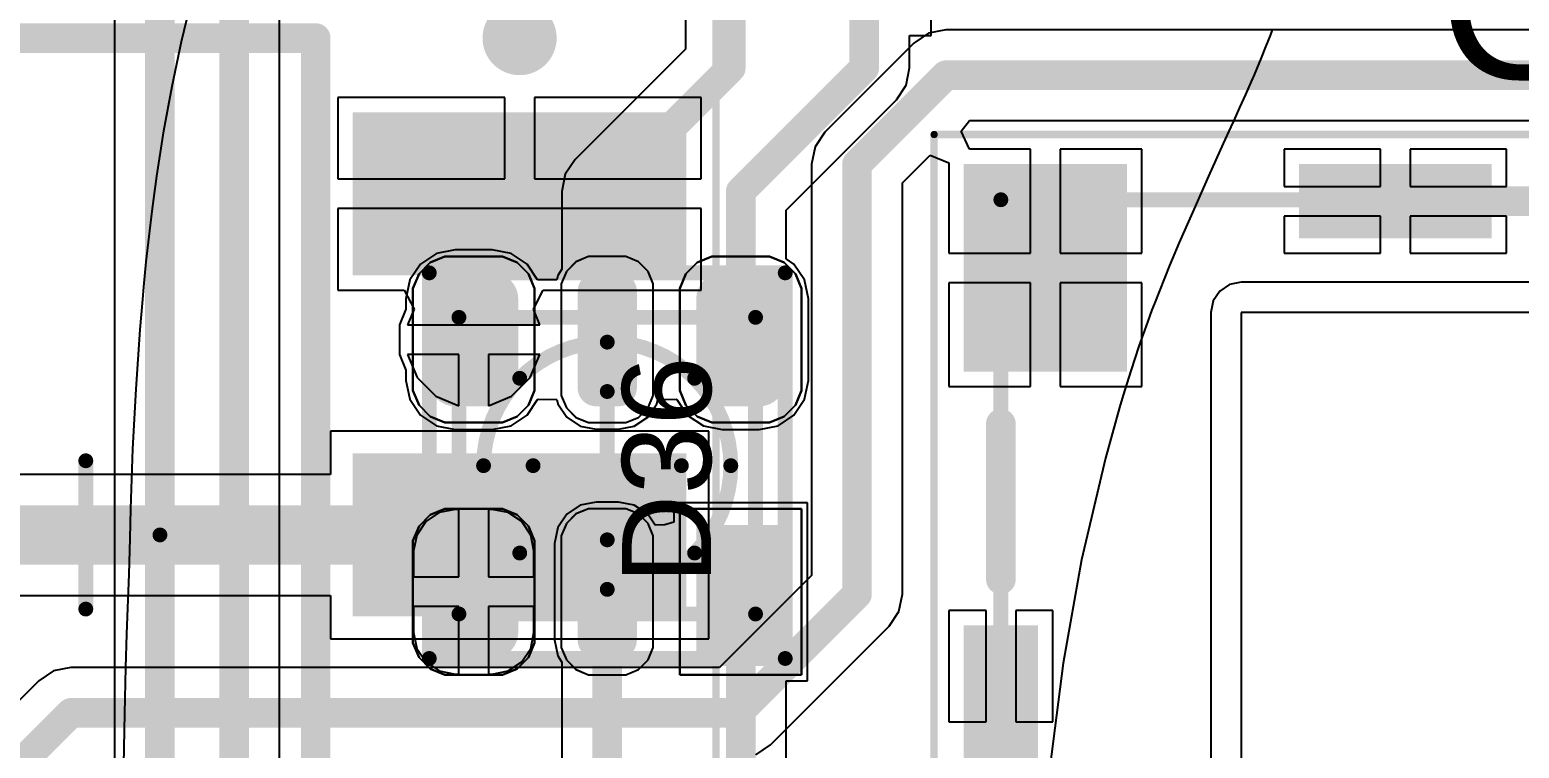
# Model space of a CAD drawing. Header units: inches. Extents: x -30 to 118, y 20 to 51.
# Drawn here: x 91.42 to 101.47, y 37.46 to 42.31 of the extents above; entities that cross this region are included whole.
import ezdxf

# ---------------------------------------------------------------- set-up
doc = ezdxf.new("R2010")
doc.units = ezdxf.units.IN
for name, color, linetype in [('Bottom 3D Body', 216, 'Continuous'), ('Bottom Courtyard', 56, 'Continuous'), ('Bottom Layer', 5, 'Continuous'), ('Bottom Overlay', 54, 'Continuous'), ('Bottom Paste', 16, 'Continuous'), ('Bottom Solder', 6, 'Continuous'), ('Mechanical 1', 6, 'Continuous'), ('Top Component Outline', 56, 'Continuous'), ('Top Courtyard', 56, 'Continuous'), ('Top Layer', 1, 'Continuous'), ('Top Overlay', 2, 'Continuous'), ('Top Paste', 8, 'Continuous'), ('Top Solder', 216, 'Continuous'), ('Via Holes', 16, 'Continuous')]:
    doc.layers.add(name, color=color, linetype=linetype)
doc.styles.add('Arial', font='', dxfattribs={"height": 0.2})
doc.styles.get('Arial').set_extended_font_data('Arial')

# ---------------------------------------------------------------- blocks, each defined once
blk = doc.blocks.new('APA_RGB_LED_2020_575')
at = {"layer": 'Top Layer'}
h = blk.add_hatch(color=1, dxfattribs=at)
edge = h.paths.add_edge_path()
edge.add_arc((-1.125, 1.025), 0.125, 90, 180)
edge.add_line((-1.25, 1.025), (-1.25, 0.775))
edge.add_arc((-1.125, 0.775), 0.125, 180, 270)
edge.add_line((-1.125, 0.65), (-0.575, 0.65))
edge.add_arc((-0.575, 0.775), 0.125, 270, 360)
edge.add_line((-0.45, 0.775), (-0.45, 1.025))
edge.add_arc((-0.575, 1.025), 0.125, 0, 90)
edge.add_line((-0.575, 1.15), (-1.125, 1.15))
h = blk.add_hatch(color=1, dxfattribs=at)
edge = h.paths.add_edge_path()
edge.add_arc((0.575, 1.025), 0.125, 90, 180)
edge.add_line((0.45, 1.025), (0.45, 0.775))
edge.add_arc((0.575, 0.775), 0.125, 180, 270)
edge.add_line((0.575, 0.65), (1.125, 0.65))
edge.add_arc((1.125, 0.775), 0.125, 270, 360)
edge.add_line((1.25, 0.775), (1.25, 1.025))
edge.add_arc((1.125, 1.025), 0.125, 0, 90)
edge.add_line((1.125, 1.15), (0.575, 1.15))
h = blk.add_hatch(color=1, dxfattribs=at)
edge = h.paths.add_edge_path()
edge.add_arc((-1.175, 0.075), 0.075, 90, 180)
edge.add_line((-1.25, 0.075), (-1.25, -0.075))
edge.add_arc((-1.175, -0.075), 0.075, 180, 270)
edge.add_line((-1.175, -0.15), (-0.525, -0.15))
edge.add_arc((-0.525, -0.075), 0.075, 270, 360)
edge.add_line((-0.45, -0.075), (-0.45, 0.075))
edge.add_arc((-0.525, 0.075), 0.075, 0, 90)
edge.add_line((-0.525, 0.15), (-1.175, 0.15))
h = blk.add_hatch(color=1, dxfattribs=at)
edge = h.paths.add_edge_path()
edge.add_arc((0.525, 0.075), 0.075, 90, 180)
edge.add_line((0.45, 0.075), (0.45, -0.075))
edge.add_arc((0.525, -0.075), 0.075, 180, 270)
edge.add_line((0.525, -0.15), (1.175, -0.15))
edge.add_arc((1.175, -0.075), 0.075, 270, 360)
edge.add_line((1.25, -0.075), (1.25, 0.075))
edge.add_arc((1.175, 0.075), 0.075, 0, 90)
edge.add_line((1.175, 0.15), (0.525, 0.15))
blk.add_hatch(color=1, dxfattribs=at).paths.add_polyline_path([(-1.25, -0.65), (-0.45, -0.65), (-0.45, -1.15), (-1.25, -1.15)])
h = blk.add_hatch(color=1, dxfattribs=at)
edge = h.paths.add_edge_path()
edge.add_arc((0.575, -0.775), 0.125, 90, 180)
edge.add_line((0.45, -0.775), (0.45, -1.025))
edge.add_arc((0.575, -1.025), 0.125, 180, 270)
edge.add_line((0.575, -1.15), (1.125, -1.15))
edge.add_arc((1.125, -1.025), 0.125, 270, 360)
edge.add_line((1.25, -1.025), (1.25, -0.775))
edge.add_arc((1.125, -0.775), 0.125, 0, 90)
edge.add_line((1.125, -0.65), (0.575, -0.65))
at = {"layer": 'Top Paste'}
h = blk.add_hatch(color=8, dxfattribs=at)
edge = h.paths.add_edge_path()
edge.add_arc((-1.125, 1.025), 0.125, 90, 180)
edge.add_line((-1.25, 1.025), (-1.25, 0.775))
edge.add_arc((-1.125, 0.775), 0.125, 180, 270)
edge.add_line((-1.125, 0.65), (-0.575, 0.65))
edge.add_arc((-0.575, 0.775), 0.125, 270, 360)
edge.add_line((-0.45, 0.775), (-0.45, 1.025))
edge.add_arc((-0.575, 1.025), 0.125, 0, 90)
edge.add_line((-0.575, 1.15), (-1.125, 1.15))
h = blk.add_hatch(color=8, dxfattribs=at)
edge = h.paths.add_edge_path()
edge.add_arc((0.575, 1.025), 0.125, 90, 180)
edge.add_line((0.45, 1.025), (0.45, 0.775))
edge.add_arc((0.575, 0.775), 0.125, 180, 270)
edge.add_line((0.575, 0.65), (1.125, 0.65))
edge.add_arc((1.125, 0.775), 0.125, 270, 360)
edge.add_line((1.25, 0.775), (1.25, 1.025))
edge.add_arc((1.125, 1.025), 0.125, 0, 90)
edge.add_line((1.125, 1.15), (0.575, 1.15))
h = blk.add_hatch(color=8, dxfattribs=at)
edge = h.paths.add_edge_path()
edge.add_arc((-1.175, 0.075), 0.075, 90, 180)
edge.add_line((-1.25, 0.075), (-1.25, -0.075))
edge.add_arc((-1.175, -0.075), 0.075, 180, 270)
edge.add_line((-1.175, -0.15), (-0.525, -0.15))
edge.add_arc((-0.525, -0.075), 0.075, 270, 360)
edge.add_line((-0.45, -0.075), (-0.45, 0.075))
edge.add_arc((-0.525, 0.075), 0.075, 0, 90)
edge.add_line((-0.525, 0.15), (-1.175, 0.15))
h = blk.add_hatch(color=8, dxfattribs=at)
edge = h.paths.add_edge_path()
edge.add_arc((0.525, 0.075), 0.075, 90, 180)
edge.add_line((0.45, 0.075), (0.45, -0.075))
edge.add_arc((0.525, -0.075), 0.075, 180, 270)
edge.add_line((0.525, -0.15), (1.175, -0.15))
edge.add_arc((1.175, -0.075), 0.075, 270, 360)
edge.add_line((1.25, -0.075), (1.25, 0.075))
edge.add_arc((1.175, 0.075), 0.075, 0, 90)
edge.add_line((1.175, 0.15), (0.525, 0.15))
blk.add_hatch(color=8, dxfattribs=at).paths.add_polyline_path([(-1.25, -0.65), (-0.45, -0.65), (-0.45, -1.15), (-1.25, -1.15)])
h = blk.add_hatch(color=8, dxfattribs=at)
edge = h.paths.add_edge_path()
edge.add_arc((0.575, -0.775), 0.125, 90, 180)
edge.add_line((0.45, -0.775), (0.45, -1.025))
edge.add_arc((0.575, -1.025), 0.125, 180, 270)
edge.add_line((0.575, -1.15), (1.125, -1.15))
edge.add_arc((1.125, -1.025), 0.125, 270, 360)
edge.add_line((1.25, -1.025), (1.25, -0.775))
edge.add_arc((1.125, -0.775), 0.125, 0, 90)
edge.add_line((1.125, -0.65), (0.575, -0.65))
at = {"layer": 'Top Solder'}
h = blk.add_hatch(color=216, dxfattribs=at)
edge = h.paths.add_edge_path()
edge.add_arc((-1.125, 1.025), 0.175, 90, 180)
edge.add_line((-1.3, 1.025), (-1.3, 0.775))
edge.add_arc((-1.125, 0.775), 0.175, 180, 270)
edge.add_line((-1.125, 0.6), (-0.575, 0.6))
edge.add_arc((-0.575, 0.775), 0.175, 270, 360)
edge.add_line((-0.4, 0.775), (-0.4, 1.025))
edge.add_arc((-0.575, 1.025), 0.175, 0, 90)
edge.add_line((-0.575, 1.2), (-1.125, 1.2))
h = blk.add_hatch(color=216, dxfattribs=at)
edge = h.paths.add_edge_path()
edge.add_arc((0.575, 1.025), 0.175, 90, 180)
edge.add_line((0.4, 1.025), (0.4, 0.775))
edge.add_arc((0.575, 0.775), 0.175, 180, 270)
edge.add_line((0.575, 0.6), (1.125, 0.6))
edge.add_arc((1.125, 0.775), 0.175, 270, 360)
edge.add_line((1.3, 0.775), (1.3, 1.025))
edge.add_arc((1.125, 1.025), 0.175, 0, 90)
edge.add_line((1.125, 1.2), (0.575, 1.2))
h = blk.add_hatch(color=216, dxfattribs=at)
edge = h.paths.add_edge_path()
edge.add_arc((-1.175, 0.075), 0.125, 90, 180)
edge.add_line((-1.3, 0.075), (-1.3, -0.075))
edge.add_arc((-1.175, -0.075), 0.125, 180, 270)
edge.add_line((-1.175, -0.2), (-0.525, -0.2))
edge.add_arc((-0.525, -0.075), 0.125, 270, 360)
edge.add_line((-0.4, -0.075), (-0.4, 0.075))
edge.add_arc((-0.525, 0.075), 0.125, 0, 90)
edge.add_line((-0.525, 0.2), (-1.175, 0.2))
h = blk.add_hatch(color=216, dxfattribs=at)
edge = h.paths.add_edge_path()
edge.add_arc((0.525, 0.075), 0.125, 90, 180)
edge.add_line((0.4, 0.075), (0.4, -0.075))
edge.add_arc((0.525, -0.075), 0.125, 180, 270)
edge.add_line((0.525, -0.2), (1.175, -0.2))
edge.add_arc((1.175, -0.075), 0.125, 270, 360)
edge.add_line((1.3, -0.075), (1.3, 0.075))
edge.add_arc((1.175, 0.075), 0.125, 0, 90)
edge.add_line((1.175, 0.2), (0.525, 0.2))
blk.add_hatch(color=216, dxfattribs=at).paths.add_polyline_path([(-1.3, -0.6), (-0.4, -0.6), (-0.4, -1.2), (-1.3, -1.2)])
h = blk.add_hatch(color=216, dxfattribs=at)
edge = h.paths.add_edge_path()
edge.add_arc((0.575, -0.775), 0.175, 90, 180)
edge.add_line((0.4, -0.775), (0.4, -1.025))
edge.add_arc((0.575, -1.025), 0.175, 180, 270)
edge.add_line((0.575, -1.2), (1.125, -1.2))
edge.add_arc((1.125, -1.025), 0.175, 270, 360)
edge.add_line((1.3, -1.025), (1.3, -0.775))
edge.add_arc((1.125, -0.775), 0.175, 0, 90)
edge.add_line((1.125, -0.6), (0.575, -0.6))
at = {"layer": 'Top Component Outline'}
for points in [[(-1, 1, 0.1, 0.1, 0), (-1, -1, 0.1, 0.1, 0)], [(-1, 1, 0.1, 0.1, 0), (1, 1, 0.1, 0.1, 0)], [(1, 1, 0.1, 0.1, 0), (1, -1, 0.1, 0.1, 0)], [(-1, -1, 0.1, 0.1, 0), (1, -1, 0.1, 0.1, 0)]]:
    blk.add_lwpolyline(points, format="xyseb", dxfattribs=at)
for points in [[(-1.025, 1, 0.05, 0.05, 1), (-0.975, 1, 0.05, 0.05, 1)], [(-1.025, 1, 0.05, 0.05, 1), (-0.975, 1, 0.05, 0.05, 1)], [(0.975, 1, 0.05, 0.05, 1), (1.025, 1, 0.05, 0.05, 1)], [(0.975, 1, 0.05, 0.05, 1), (1.025, 1, 0.05, 0.05, 1)], [(-1.025, -1, 0.05, 0.05, 1), (-0.975, -1, 0.05, 0.05, 1)], [(-1.025, -1, 0.05, 0.05, 1), (-0.975, -1, 0.05, 0.05, 1)], [(0.975, -1, 0.05, 0.05, 1), (1.025, -1, 0.05, 0.05, 1)], [(0.975, -1, 0.05, 0.05, 1), (1.025, -1, 0.05, 0.05, 1)]]:
    blk.add_lwpolyline(points, format="xyseb", close=True, dxfattribs=at)
at = {"layer": 'Top Courtyard'}
for points in [[(-1.3, 1.2, 0.1, 0.1, 0), (1.3, 1.2, 0.1, 0.1, 0)], [(-1.3, 1.2, 0.1, 0.1, 0), (-1.3, -1.2, 0.1, 0.1, 0)], [(1.3, 1.2, 0.1, 0.1, 0), (1.3, -1.2, 0.1, 0.1, 0)], [(0, 0.5, 0.1, 0.1, 0), (0, -0.5, 0.1, 0.1, 0)], [(-0.5, 0, 0.1, 0.1, 0), (0.5, 0, 0.1, 0.1, 0)], [(-1.3, -1.2, 0.1, 0.1, 0), (1.3, -1.2, 0.1, 0.1, 0)]]:
    blk.add_lwpolyline(points, format="xyseb", dxfattribs=at)
for points in [[(-1.325, 1.2, 0.05, 0.05, 1), (-1.275, 1.2, 0.05, 0.05, 1)], [(-1.325, 1.2, 0.05, 0.05, 1), (-1.275, 1.2, 0.05, 0.05, 1)], [(1.275, 1.2, 0.05, 0.05, 1), (1.325, 1.2, 0.05, 0.05, 1)], [(1.275, 1.2, 0.05, 0.05, 1), (1.325, 1.2, 0.05, 0.05, 1)], [(-0.025, 0.5, 0.05, 0.05, 1), (0.025, 0.5, 0.05, 0.05, 1)], [(-0.525, 0, 0.05, 0.05, 1), (-0.475, 0, 0.05, 0.05, 1)], [(0.475, 0, 0.05, 0.05, 1), (0.525, 0, 0.05, 0.05, 1)], [(-0.025, -0.5, 0.05, 0.05, 1), (0.025, -0.5, 0.05, 0.05, 1)], [(-1.325, -1.2, 0.05, 0.05, 1), (-1.275, -1.2, 0.05, 0.05, 1)], [(-1.325, -1.2, 0.05, 0.05, 1), (-1.275, -1.2, 0.05, 0.05, 1)], [(1.275, -1.2, 0.05, 0.05, 1), (1.325, -1.2, 0.05, 0.05, 1)], [(1.275, -1.2, 0.05, 0.05, 1), (1.325, -1.2, 0.05, 0.05, 1)]]:
    blk.add_lwpolyline(points, format="xyseb", close=True, dxfattribs=at)
at = {"layer": 'Top Overlay'}
for p, q in [((-1.293, 1.269), (-1.194, 1.31)), ((-1.194, 1.31), (-1.14, 1.31)), ((-1.14, 1.31), (-1.14, 1.31)), ((-1.14, 1.31), (-0.56, 1.31)), ((-0.56, 1.31), (-0.506, 1.31)), ((-0.506, 1.31), (-0.407, 1.269)), ((0.407, 1.269), (0.506, 1.31)), ((0.506, 1.31), (0.56, 1.31)), ((0.56, 1.31), (0.56, 1.31)), ((0.56, 1.31), (1.14, 1.31)), ((1.14, 1.31), (1.194, 1.31)), ((1.194, 1.31), (1.293, 1.269)), ((-1.369, 1.193), (-1.293, 1.269)), ((-0.407, 1.269), (-0.331, 1.193)), ((0.331, 1.193), (0.407, 1.269)), ((1.293, 1.269), (1.369, 1.193)), ((-1.41, 1.094), (-1.369, 1.193)), ((-0.331, 1.193), (-0.29, 1.094)), ((0.29, 1.094), (0.331, 1.193)), ((1.369, 1.193), (1.41, 1.094)), ((-1.41, 1.04), (-1.41, 1.094)), ((-1.41, 0.76), (-1.41, 1.04)), ((-0.29, 1.094), (-0.29, 1.04)), ((-0.29, 1.04), (-0.29, 1.04)), ((-0.29, 1.04), (-0.29, 0.76)), ((0.29, 1.04), (0.29, 1.094)), ((0.29, 0.76), (0.29, 1.04)), ((1.41, 1.094), (1.41, 1.04)), ((1.41, 1.04), (1.41, 1.04)), ((1.41, 1.04), (1.41, 0.76)), ((-1.41, 0.76), (-1.41, 0.76)), ((-1.41, 0.706), (-1.41, 0.76)), ((-1.369, 0.607), (-1.41, 0.706)), ((-0.29, 0.706), (-0.331, 0.607)), ((-0.29, 0.76), (-0.29, 0.706)), ((0.29, 0.76), (0.29, 0.76)), ((0.29, 0.706), (0.29, 0.76)), ((0.331, 0.607), (0.29, 0.706)), ((1.41, 0.706), (1.369, 0.607)), ((1.41, 0.76), (1.41, 0.706)), ((-1.293, 0.531), (-1.369, 0.607)), ((-0.331, 0.607), (-0.407, 0.531)), ((0.407, 0.531), (0.331, 0.607)), ((1.369, 0.607), (1.293, 0.531)), ((-1.194, 0.49), (-1.293, 0.531)), ((-0.407, 0.531), (-0.506, 0.49)), ((0.506, 0.49), (0.407, 0.531)), ((1.293, 0.531), (1.194, 0.49)), ((-1.14, 0.49), (-1.194, 0.49)), ((-0.56, 0.49), (-1.14, 0.49)), ((-0.506, 0.49), (-0.56, 0.49)), ((-0.56, 0.49), (-0.56, 0.49)), ((0.56, 0.49), (0.506, 0.49)), ((1.14, 0.49), (0.56, 0.49)), ((1.194, 0.49), (1.14, 0.49)), ((1.14, 0.49), (1.14, 0.49)), ((-1.226, 0.31), (-1.31, 0.275)), ((-1.18, 0.31), (-1.226, 0.31)), ((-0.52, 0.31), (-1.18, 0.31)), ((-0.474, 0.31), (-0.52, 0.31)), ((-0.52, 0.31), (-0.52, 0.31)), ((-0.39, 0.275), (-0.474, 0.31)), ((0.474, 0.31), (0.39, 0.275)), ((0.52, 0.31), (0.474, 0.31)), ((1.18, 0.31), (0.52, 0.31)), ((1.226, 0.31), (1.18, 0.31)), ((1.18, 0.31), (1.18, 0.31)), ((1.31, 0.275), (1.226, 0.31)), ((-1.375, 0.21), (-1.41, 0.126)), ((-1.31, 0.275), (-1.375, 0.21)), ((-0.325, 0.21), (-0.39, 0.275)), ((-0.29, 0.126), (-0.325, 0.21)), ((0.325, 0.21), (0.29, 0.126)), ((0.39, 0.275), (0.325, 0.21)), ((1.375, 0.21), (1.31, 0.275)), ((1.41, 0.126), (1.375, 0.21)), ((-1.41, 0.126), (-1.41, 0.08)), ((-0.29, 0.08), (-0.29, 0.126)), ((0.29, 0.126), (0.29, 0.08)), ((1.41, 0.08), (1.41, 0.126)), ((-1.41, 0.08), (-1.41, -0.08)), ((-1.41, 0.08), (-1.41, 0.08)), ((-0.29, -0.08), (-0.29, 0.08)), ((0.29, 0.08), (0.29, -0.08)), ((0.29, 0.08), (0.29, 0.08)), ((1.41, -0.08), (1.41, 0.08)), ((-1.41, -0.08), (-1.41, -0.126)), ((-0.29, -0.126), (-0.29, -0.08)), ((-0.29, -0.08), (-0.29, -0.08)), ((0.29, -0.08), (0.29, -0.126)), ((1.41, -0.126), (1.41, -0.08)), ((1.41, -0.08), (1.41, -0.08)), ((-1.41, -0.126), (-1.375, -0.21)), ((-0.325, -0.21), (-0.29, -0.126)), ((0.29, -0.126), (0.325, -0.21)), ((1.375, -0.21), (1.41, -0.126)), ((-1.375, -0.21), (-1.31, -0.275)), ((-1.31, -0.275), (-1.226, -0.31)), ((-0.474, -0.31), (-0.39, -0.275)), ((-0.39, -0.275), (-0.325, -0.21)), ((0.325, -0.21), (0.39, -0.275)), ((0.39, -0.275), (0.474, -0.31)), ((1.226, -0.31), (1.31, -0.275)), ((1.31, -0.275), (1.375, -0.21)), ((-1.226, -0.31), (-1.18, -0.31)), ((-1.18, -0.31), (-1.18, -0.31)), ((-1.18, -0.31), (-0.52, -0.31)), ((-0.52, -0.31), (-0.474, -0.31)), ((0.474, -0.31), (0.52, -0.31)), ((0.52, -0.31), (0.52, -0.31)), ((0.52, -0.31), (1.18, -0.31)), ((1.18, -0.31), (1.226, -0.31)), ((-1.41, -1.31), (-1.41, -0.49)), ((-1.41, -0.49), (-0.29, -0.49)), ((-0.29, -0.49), (-0.29, -1.31)), ((0.407, -0.531), (0.506, -0.49)), ((0.506, -0.49), (0.56, -0.49)), ((0.56, -0.49), (0.56, -0.49)), ((0.56, -0.49), (1.14, -0.49)), ((1.14, -0.49), (1.194, -0.49)), ((1.194, -0.49), (1.293, -0.531)), ((0.331, -0.607), (0.407, -0.531)), ((1.293, -0.531), (1.369, -0.607)), ((0.29, -0.706), (0.331, -0.607)), ((1.369, -0.607), (1.41, -0.706)), ((0.29, -0.76), (0.29, -0.706)), ((0.29, -1.04), (0.29, -0.76)), ((1.41, -0.706), (1.41, -0.76)), ((1.41, -0.76), (1.41, -0.76)), ((1.41, -0.76), (1.41, -1.04)), ((0.29, -1.04), (0.29, -1.04)), ((0.29, -1.094), (0.29, -1.04)), ((0.331, -1.193), (0.29, -1.094)), ((1.41, -1.094), (1.369, -1.193)), ((1.41, -1.04), (1.41, -1.094)), ((0.407, -1.269), (0.331, -1.193)), ((1.369, -1.193), (1.293, -1.269)), ((0.506, -1.31), (0.407, -1.269)), ((1.293, -1.269), (1.194, -1.31)), ((-0.29, -1.31), (-1.41, -1.31)), ((0.56, -1.31), (0.506, -1.31)), ((1.14, -1.31), (0.56, -1.31)), ((1.194, -1.31), (1.14, -1.31)), ((1.14, -1.31), (1.14, -1.31))]:
    blk.add_line(p, q, dxfattribs=at)
at = {"layer": 'Top Courtyard', "style": 'Arial'}
blk.add_text('D36', height=0.6, dxfattribs=at).set_placement((-0.8, -0.7))
blk = doc.blocks.new('SOT230P700X180_4N_B_595')
at = {"layer": 'Bottom Layer'}
for points in [[(-1.85, 2.8), (-1.85, 1.8), (-4, 1.8), (-4, 2.8)], [(4, 1.625), (4, -1.625), (1.85, -1.625), (1.85, 1.625)], [(-1.85, 0.5), (-1.85, -0.5), (-4, -0.5), (-4, 0.5)], [(-1.85, -1.8), (-1.85, -2.8), (-4, -2.8), (-4, -1.8)]]:
    blk.add_hatch(color=5, dxfattribs=at).paths.add_polyline_path(points)
at = {"layer": 'Bottom Paste'}
for points in [[(-1.85, 2.8), (-1.85, 1.8), (-4, 1.8), (-4, 2.8)], [(4, 1.625), (4, -1.625), (1.85, -1.625), (1.85, 1.625)], [(-1.85, 0.5), (-1.85, -0.5), (-4, -0.5), (-4, 0.5)], [(-1.85, -1.8), (-1.85, -2.8), (-4, -2.8), (-4, -1.8)]]:
    blk.add_hatch(color=16, dxfattribs=at).paths.add_polyline_path(points)
at = {"layer": 'Bottom Solder'}
for points in [[(-1.8, 2.85), (-1.8, 1.75), (-4.05, 1.75), (-4.05, 2.85)], [(4.05, 1.675), (4.05, -1.675), (1.8, -1.675), (1.8, 1.675)], [(-1.8, 0.55), (-1.8, -0.55), (-4.05, -0.55), (-4.05, 0.55)], [(-1.8, -1.75), (-1.8, -2.85), (-4.05, -2.85), (-4.05, -1.75)]]:
    blk.add_hatch(color=6, dxfattribs=at).paths.add_polyline_path(points)
at = {"layer": 'Bottom Courtyard'}
for points in [[(-4.25, 3.6, 0.05, 0.05, 0), (-4.25, -3.6, 0.05, 0.05, 0)], [(4.25, 3.6, 0.05, 0.05, 0), (-4.25, 3.6, 0.05, 0.05, 0)], [(4.25, 3.6, 0.05, 0.05, 0), (4.25, -3.6, 0.05, 0.05, 0)], [(0, 0.5, 0.1, 0.1, 0), (0, -0.5, 0.1, 0.1, 0)], [(0.5, 0, 0.1, 0.1, 0), (-0.5, 0, 0.1, 0.1, 0)], [(4.25, -3.6, 0.05, 0.05, 0), (-4.25, -3.6, 0.05, 0.05, 0)]]:
    blk.add_lwpolyline(points, format="xyseb", dxfattribs=at)
for points in [[(-4.263, 3.6, 0.025, 0.025, 1), (-4.238, 3.6, 0.025, 0.025, 1)], [(-4.263, 3.6, 0.025, 0.025, 1), (-4.238, 3.6, 0.025, 0.025, 1)], [(4.237, 3.6, 0.025, 0.025, 1), (4.262, 3.6, 0.025, 0.025, 1)], [(4.237, 3.6, 0.025, 0.025, 1), (4.262, 3.6, 0.025, 0.025, 1)], [(-0.025, 0.5, 0.05, 0.05, 1), (0.025, 0.5, 0.05, 0.05, 1)], [(-0.525, 0, 0.05, 0.05, 1), (-0.475, 0, 0.05, 0.05, 1)], [(0.475, 0, 0.05, 0.05, 1), (0.525, 0, 0.05, 0.05, 1)], [(-0.025, -0.5, 0.05, 0.05, 1), (0.025, -0.5, 0.05, 0.05, 1)], [(-4.263, -3.6, 0.025, 0.025, 1), (-4.238, -3.6, 0.025, 0.025, 1)], [(-4.263, -3.6, 0.025, 0.025, 1), (-4.238, -3.6, 0.025, 0.025, 1)], [(4.237, -3.6, 0.025, 0.025, 1), (4.262, -3.6, 0.025, 0.025, 1)], [(4.237, -3.6, 0.025, 0.025, 1), (4.262, -3.6, 0.025, 0.025, 1)]]:
    blk.add_lwpolyline(points, format="xyseb", close=True, dxfattribs=at)
at = {"layer": 'Bottom Overlay'}
for points in [[(1.55, 3.35, 0.2, 0.2, 0), (-1.55, 3.35, 0.2, 0.2, 0)], [(-1.55, 3.35, 0.2, 0.2, 0), (-1.55, -3.35, 0.2, 0.2, 0)], [(1.55, 3.35, 0.2, 0.2, 0), (1.55, -3.35, 0.2, 0.2, 0)], [(1.55, -3.35, 0.2, 0.2, 0), (-1.55, -3.35, 0.2, 0.2, 0)]]:
    blk.add_lwpolyline(points, format="xyseb", dxfattribs=at)
for points in [[(-1.6, 3.35, 0.1, 0.1, 1), (-1.5, 3.35, 0.1, 0.1, 1)], [(-1.6, 3.35, 0.1, 0.1, 1), (-1.5, 3.35, 0.1, 0.1, 1)], [(1.5, 3.35, 0.1, 0.1, 1), (1.6, 3.35, 0.1, 0.1, 1)], [(1.5, 3.35, 0.1, 0.1, 1), (1.6, 3.35, 0.1, 0.1, 1)], [(-2.8, -3.35, 0.25, 0.25, 1), (-3.05, -3.35, 0.25, 0.25, 1)], [(-3.113, -3.35, 0.125, 0.125, 1), (-2.988, -3.35, 0.125, 0.125, 1)], [(-2.862, -3.35, 0.125, 0.125, 1), (-2.738, -3.35, 0.125, 0.125, 1)], [(-1.6, -3.35, 0.1, 0.1, 1), (-1.5, -3.35, 0.1, 0.1, 1)], [(-1.6, -3.35, 0.1, 0.1, 1), (-1.5, -3.35, 0.1, 0.1, 1)], [(1.5, -3.35, 0.1, 0.1, 1), (1.6, -3.35, 0.1, 0.1, 1)], [(1.5, -3.35, 0.1, 0.1, 1), (1.6, -3.35, 0.1, 0.1, 1)]]:
    blk.add_lwpolyline(points, format="xyseb", close=True, dxfattribs=at)
blk = doc.blocks.new('GCT_MEM2085_00_115_00_A_REV0_2_B_600')
at = {"layer": 'Bottom Layer'}
for points in [[(-5.95, -0.77), (-5.55, -0.77), (-5.55, -1.97), (-5.95, -1.97)], [(-5.95, -3.23), (-4.65, -3.23), (-4.65, -4.23), (-5.95, -4.23)], [(-2.84, -3.83), (-1.44, -3.83), (-1.44, -4.23), (-2.84, -4.23)]]:
    blk.add_hatch(color=5, dxfattribs=at).paths.add_polyline_path(points)
at = {"layer": 'Bottom Paste'}
for points in [[(-5.95, -0.77), (-5.55, -0.77), (-5.55, -1.97), (-5.95, -1.97)], [(-5.95, -3.23), (-4.65, -3.23), (-4.65, -4.23), (-5.95, -4.23)], [(-2.84, -3.83), (-1.44, -3.83), (-1.44, -4.23), (-2.84, -4.23)]]:
    blk.add_hatch(color=16, dxfattribs=at).paths.add_polyline_path(points)
at = {"layer": 'Bottom Solder'}
for points in [[(-6, -0.72), (-5.5, -0.72), (-5.5, -2.02), (-6, -2.02)], [(-6, -3.18), (-4.6, -3.18), (-4.6, -4.28), (-6, -4.28)], [(-2.89, -3.78), (-1.39, -3.78), (-1.39, -4.28), (-2.89, -4.28)]]:
    blk.add_hatch(color=6, dxfattribs=at).paths.add_polyline_path(points)
at = {"layer": 'Bottom 3D Body'}
for points in [[(-5.76, -4.03, 0.1, 0.1, 0), (-5.76, 4.03, 0.1, 0.1, 0)], [(5.76, -4.03, 0.1, 0.1, 0), (-5.76, -4.03, 0.1, 0.1, 0)]]:
    blk.add_lwpolyline(points, format="xyseb", dxfattribs=at)
blk.add_lwpolyline([(-5.785, -4.03, 0.05, 0.05, 1), (-5.735, -4.03, 0.05, 0.05, 1)], format="xyseb", close=True, dxfattribs=at)
blk.add_lwpolyline([(-5.785, -4.03, 0.05, 0.05, 1), (-5.735, -4.03, 0.05, 0.05, 1)], format="xyseb", close=True, dxfattribs=at)
at = {"layer": 'Bottom Courtyard'}
for points in [[(-6.2, -4.48, 0.05, 0.05, 0), (-6.2, 11.62, 0.05, 0.05, 0)], [(6.2, -4.48, 0.05, 0.05, 0), (-6.2, -4.48, 0.05, 0.05, 0)]]:
    blk.add_lwpolyline(points, format="xyseb", dxfattribs=at)
blk.add_lwpolyline([(-6.212, -4.48, 0.025, 0.025, 1), (-6.188, -4.48, 0.025, 0.025, 1)], format="xyseb", close=True, dxfattribs=at)
blk.add_lwpolyline([(-6.212, -4.48, 0.025, 0.025, 1), (-6.188, -4.48, 0.025, 0.025, 1)], format="xyseb", close=True, dxfattribs=at)
at = {"layer": 'Bottom Layer'}
for p, q in [((-5, 1.44), (-5, -2.41)), ((-5, -2.41), (3.8, -2.41))]:
    blk.add_line(p, q, dxfattribs=at)
at = {"layer": 'Bottom Overlay'}
blk.add_lwpolyline([(-3.2, -4.03, 0.2, 0.2, 0), (-4.25, -4.03, 0.2, 0.2, 0)], format="xyseb", dxfattribs=at)
for points in [[(-4.3, -4.03, 0.1, 0.1, 1), (-4.2, -4.03, 0.1, 0.1, 1)], [(-3.25, -4.03, 0.1, 0.1, 1), (-3.15, -4.03, 0.1, 0.1, 1)]]:
    blk.add_lwpolyline(points, format="xyseb", close=True, dxfattribs=at)

msp = doc.modelspace()

# ---------------------------------------------------------------- hatches: boundary and pattern name
at = {"layer": 'Bottom Layer'}
h = msp.add_hatch(color=5, dxfattribs=at)
edge = h.paths.add_edge_path()
edge.add_arc((94.416, 40.217), 0.3, 0, 360)
at = {"layer": 'Top Layer'}
h = msp.add_hatch(color=1, dxfattribs=at)
edge = h.paths.add_edge_path()
edge.add_arc((94.416, 40.217), 0.3, 0, 360)
at = {"layer": 'Via Holes'}
h = msp.add_hatch(color=7, dxfattribs=at)
edge = h.paths.add_edge_path()
edge.add_arc((94.416, 40.217), 0.15, 0, 360)

# ---------------------------------------------------------------- linework, layer by layer
at = {"layer": 'Bottom Layer'}
for p, q in [((97.483, 42.283), (97.384, 42.216)), ((97.6, 42.306), (97.483, 42.283)), ((103.9, 42.306), (97.6, 42.306)), ((97.6, 42.306), (97.6, 42.306)), ((97.384, 42.216), (96.784, 41.616)), ((94.625, 41.85), (93.5, 41.85)), ((93.5, 41.85), (93.5, 41.3)), ((94.625, 41.3), (94.625, 41.85)), ((95.95, 41.85), (94.825, 41.85)), ((94.825, 41.85), (94.825, 41.3)), ((95.95, 41.3), (95.95, 41.85)), ((97.703, 41.623), (97.758, 41.694)), ((97.758, 41.694), (103.761, 41.694)), ((96.784, 41.616), (96.717, 41.517)), ((97.758, 41.5), (97.703, 41.623)), ((96.717, 41.517), (96.694, 41.4)), ((98.17, 41.5), (97.758, 41.5)), ((98.17, 40.8), (98.17, 41.5)), ((98.92, 41.5), (98.37, 41.5)), ((98.37, 41.5), (98.37, 40.8)), ((98.92, 40.8), (98.92, 41.5)), ((100.53, 41.5), (99.88, 41.5)), ((99.88, 41.5), (99.88, 41.25)), ((100.53, 41.25), (100.53, 41.5)), ((101.38, 41.5), (100.73, 41.5)), ((100.73, 41.5), (100.73, 41.25)), ((101.38, 41.25), (101.38, 41.5)), ((96.694, 41.4), (96.694, 41.4)), ((96.694, 41.4), (96.694, 38.627)), ((97.306, 41.273), (97.493, 41.46)), ((97.493, 41.46), (97.62, 41.408)), ((97.62, 41.408), (97.62, 40.8)), ((93.5, 41.3), (94.625, 41.3)), ((94.825, 41.3), (95.95, 41.3)), ((97.306, 38.5), (97.306, 41.273)), ((99.88, 41.25), (100.53, 41.25)), ((100.73, 41.25), (101.38, 41.25)), ((94.725, 41.1), (93.5, 41.1)), ((93.5, 41.1), (93.5, 40.55)), ((95.95, 41.1), (94.725, 41.1)), ((95.95, 40.55), (95.95, 41.1)), ((100.53, 41.05), (99.88, 41.05)), ((99.88, 41.05), (99.88, 40.8)), ((100.53, 40.8), (100.53, 41.05)), ((101.38, 41.05), (100.73, 41.05)), ((100.73, 41.05), (100.73, 40.8)), ((101.38, 40.8), (101.38, 41.05)), ((97.62, 40.8), (98.17, 40.8)), ((98.37, 40.8), (98.92, 40.8)), ((99.88, 40.8), (100.53, 40.8)), ((100.73, 40.8), (101.38, 40.8)), ((98.17, 40.6), (97.62, 40.6)), ((97.62, 40.6), (97.62, 39.9)), ((98.17, 39.9), (98.17, 40.6)), ((98.92, 40.6), (98.37, 40.6)), ((98.37, 40.6), (98.37, 39.9)), ((98.92, 39.9), (98.92, 40.6)), ((99.512, 40.588), (99.446, 40.544)), ((99.59, 40.604), (99.512, 40.588)), ((103.44, 40.604), (99.59, 40.604)), ((93.5, 40.55), (93.946, 40.55)), ((93.946, 40.55), (94.014, 40.423)), ((94.818, 40.423), (94.885, 40.55)), ((94.885, 40.55), (95.95, 40.55)), ((99.402, 40.478), (99.386, 40.4)), ((99.446, 40.544), (99.402, 40.478)), ((94.014, 40.423), (93.97, 40.317)), ((94.861, 40.317), (94.818, 40.423)), ((99.386, 40.4), (99.386, 31.812)), ((93.97, 40.317), (94.861, 40.317)), ((94.316, 40.117), (93.97, 40.117)), ((93.97, 40.117), (94.034, 39.962)), ((94.316, 39.771), (94.316, 40.117)), ((94.861, 40.117), (94.516, 40.117)), ((94.516, 40.117), (94.516, 39.771)), ((94.797, 39.962), (94.861, 40.117)), ((94.034, 39.962), (94.161, 39.835)), ((94.671, 39.835), (94.797, 39.962)), ((97.62, 39.9), (98.17, 39.9)), ((98.37, 39.9), (98.92, 39.9)), ((94.161, 39.835), (94.316, 39.771)), ((94.516, 39.771), (94.671, 39.835)), ((96, 39.6), (93.45, 39.6)), ((93.45, 39.6), (93.45, 39.308)), ((96, 38.2), (96, 39.6)), ((93.45, 39.308), (91.199, 39.308)), ((96.694, 38.627), (96.073, 38.006)), ((91.199, 38.492), (93.45, 38.492)), ((93.45, 38.492), (93.45, 38.2)), ((97.283, 38.383), (97.306, 38.5)), ((97.216, 38.284), (97.283, 38.383)), ((97.87, 38.39), (97.62, 38.39)), ((97.62, 38.39), (97.62, 37.64)), ((97.87, 37.64), (97.87, 38.39)), ((98.32, 38.39), (98.07, 38.39)), ((98.07, 38.39), (98.07, 37.64)), ((98.32, 37.64), (98.32, 38.39)), ((96.416, 37.484), (97.216, 38.284)), ((93.45, 38.2), (96, 38.2)), ((91.583, 37.983), (91.484, 37.916)), ((91.7, 38.006), (91.583, 37.983)), ((96.073, 38.006), (91.7, 38.006)), ((91.484, 37.916), (90.573, 37.006)), ((91.484, 37.916), (91.484, 37.916)), ((97.62, 37.64), (97.87, 37.64)), ((98.07, 37.64), (98.32, 37.64)), ((96.317, 37.417), (96.416, 37.484))]:
    msp.add_line(p, q, dxfattribs=at)
for points in [[(97, 41.4, 0.2, 0.2, 0), (97.6, 42, 0.2, 0.2, 0)], [(97.6, 42, 0.2, 0.2, 0), (103.9, 42, 0.2, 0.2, 0)], [(97, 38.5, 0.2, 0.2, 0), (97, 41.4, 0.2, 0.2, 0)], [(100.63, 41.15, 0.2, 0.2, 0), (103.23, 41.15, 0.2, 0.2, 0)], [(90.9, 38.9, 0.4, 0.4, 0), (94.725, 38.9, 0.4, 0.4, 0)], [(96.2, 37.7, 0.2, 0.2, 0), (97, 38.5, 0.2, 0.2, 0)], [(90.7, 36.7, 0.2, 0.2, 0), (91.7, 37.7, 0.2, 0.2, 0)], [(91.7, 37.7, 0.2, 0.2, 0), (96.2, 37.7, 0.2, 0.2, 0)]]:
    msp.add_lwpolyline(points, format="xyseb", dxfattribs=at)
for points in [[(97.55, 42, 0.1, 0.1, 1), (97.65, 42, 0.1, 0.1, 1)], [(97.55, 42, 0.1, 0.1, 1), (97.65, 42, 0.1, 0.1, 1)], [(96.95, 41.4, 0.1, 0.1, 1), (97.05, 41.4, 0.1, 0.1, 1)], [(96.95, 41.4, 0.1, 0.1, 1), (97.05, 41.4, 0.1, 0.1, 1)], [(100.58, 41.15, 0.1, 0.1, 1), (100.68, 41.15, 0.1, 0.1, 1)], [(94.625, 38.9, 0.2, 0.2, 1), (94.825, 38.9, 0.2, 0.2, 1)], [(96.95, 38.5, 0.1, 0.1, 1), (97.05, 38.5, 0.1, 0.1, 1)], [(96.95, 38.5, 0.1, 0.1, 1), (97.05, 38.5, 0.1, 0.1, 1)], [(91.65, 37.7, 0.1, 0.1, 1), (91.75, 37.7, 0.1, 0.1, 1)], [(91.65, 37.7, 0.1, 0.1, 1), (91.75, 37.7, 0.1, 0.1, 1)], [(96.15, 37.7, 0.1, 0.1, 1), (96.25, 37.7, 0.1, 0.1, 1)], [(96.15, 37.7, 0.1, 0.1, 1), (96.25, 37.7, 0.1, 0.1, 1)]]:
    msp.add_lwpolyline(points, format="xyseb", close=True, dxfattribs=at)
at = {"layer": 'Mechanical 1'}
for points in [[(94.726, 39.956, 0.1, 0.1, -0.198911), (95.316, 40.2, 0.1, 0.1, 0)], [(95.316, 40.2, 0.1, 0.1, -0.198911), (95.905, 39.956, 0.1, 0.1, 0)], [(94.482, 39.367, 0.1, 0.1, -0.198911), (94.726, 39.956, 0.1, 0.1, 0)], [(95.905, 39.956, 0.1, 0.1, -0.198911), (96.149, 39.367, 0.1, 0.1, 0)], [(94.726, 38.778, 0.1, 0.1, -0.198911), (94.482, 39.367, 0.1, 0.1, 0)], [(96.149, 39.367, 0.1, 0.1, -0.198911), (95.905, 38.778, 0.1, 0.1, 0)], [(95.316, 38.533, 0.1, 0.1, -0.198911), (94.726, 38.778, 0.1, 0.1, 0)], [(95.905, 38.778, 0.1, 0.1, -0.198911), (95.316, 38.533, 0.1, 0.1, 0)]]:
    msp.add_lwpolyline(points, format="xyseb", dxfattribs=at)
for points in [[(95.291, 40.2, 0.05, 0.05, 1), (95.341, 40.2, 0.05, 0.05, 1)], [(95.291, 40.2, 0.05, 0.05, 1), (95.341, 40.2, 0.05, 0.05, 1)], [(94.701, 39.956, 0.05, 0.05, 1), (94.751, 39.956, 0.05, 0.05, 1)], [(94.701, 39.956, 0.05, 0.05, 1), (94.751, 39.956, 0.05, 0.05, 1)], [(95.88, 39.956, 0.05, 0.05, 1), (95.93, 39.956, 0.05, 0.05, 1)], [(95.88, 39.956, 0.05, 0.05, 1), (95.93, 39.956, 0.05, 0.05, 1)], [(94.457, 39.367, 0.05, 0.05, 1), (94.507, 39.367, 0.05, 0.05, 1)], [(94.457, 39.367, 0.05, 0.05, 1), (94.507, 39.367, 0.05, 0.05, 1)], [(96.124, 39.367, 0.05, 0.05, 1), (96.174, 39.367, 0.05, 0.05, 1)], [(96.124, 39.367, 0.05, 0.05, 1), (96.174, 39.367, 0.05, 0.05, 1)], [(94.701, 38.778, 0.05, 0.05, 1), (94.751, 38.778, 0.05, 0.05, 1)], [(94.701, 38.778, 0.05, 0.05, 1), (94.751, 38.778, 0.05, 0.05, 1)], [(95.88, 38.778, 0.05, 0.05, 1), (95.93, 38.778, 0.05, 0.05, 1)], [(95.88, 38.778, 0.05, 0.05, 1), (95.93, 38.778, 0.05, 0.05, 1)], [(95.291, 38.533, 0.05, 0.05, 1), (95.341, 38.533, 0.05, 0.05, 1)], [(95.291, 38.533, 0.05, 0.05, 1), (95.341, 38.533, 0.05, 0.05, 1)]]:
    msp.add_lwpolyline(points, format="xyseb", close=True, dxfattribs=at)
at = {"layer": 'Top Layer'}
for p, q in [((91.994, 44.2), (91.994, 29.127)), ((93.106, 35.604), (93.106, 43.773)), ((97.499, 42.268), (97.499, 43.468)), ((95.843, 42.393), (95.843, 42.176)), ((97.355, 42.049), (97.355, 42.268)), ((97.355, 42.268), (97.499, 42.268)), ((95.843, 42.176), (95.099, 41.432)), ((97.332, 41.932), (97.355, 42.049)), ((97.266, 41.833), (97.332, 41.932)), ((96.522, 41.089), (97.266, 41.833)), ((97.266, 41.833), (97.266, 41.833)), ((95.099, 41.432), (95.033, 41.333)), ((95.033, 41.333), (95.01, 41.216)), ((95.01, 41.216), (95.01, 41.216)), ((95.01, 41.216), (95.01, 40.691)), ((96.522, 40.762), (96.522, 41.089)), ((94.164, 40.798), (94.056, 40.726)), ((94.291, 40.823), (94.164, 40.798)), ((94.541, 40.823), (94.291, 40.823)), ((94.668, 40.798), (94.541, 40.823)), ((94.775, 40.726), (94.668, 40.798)), ((94.056, 40.726), (93.985, 40.619)), ((94.846, 40.62), (94.775, 40.726)), ((95.01, 40.691), (94.982, 40.649)), ((96.575, 40.726), (96.522, 40.762)), ((96.647, 40.619), (96.575, 40.726)), ((93.985, 40.619), (93.959, 40.492)), ((94.851, 40.619), (94.846, 40.62)), ((94.976, 40.621), (94.851, 40.619)), ((94.982, 40.649), (94.976, 40.621)), ((96.672, 40.492), (96.647, 40.619)), ((93.959, 40.492), (93.959, 40.422)), ((96.672, 39.942), (96.672, 40.492)), ((93.959, 40.422), (93.916, 40.316)), ((93.916, 40.316), (93.916, 40.117)), ((93.916, 40.117), (93.959, 40.012)), ((93.959, 40.012), (93.959, 39.942)), ((93.959, 39.942), (93.985, 39.815)), ((96.647, 39.815), (96.672, 39.942)), ((93.985, 39.815), (94.056, 39.708)), ((94.775, 39.708), (94.846, 39.814)), ((94.846, 39.814), (94.851, 39.815)), ((94.851, 39.815), (94.976, 39.813)), ((94.976, 39.813), (94.982, 39.785)), ((94.982, 39.785), (95.043, 39.694)), ((95.589, 39.694), (95.65, 39.785)), ((95.65, 39.785), (95.656, 39.813)), ((95.656, 39.813), (95.781, 39.815)), ((95.781, 39.815), (95.785, 39.814)), ((95.785, 39.814), (95.856, 39.708)), ((96.575, 39.708), (96.647, 39.815)), ((94.056, 39.708), (94.164, 39.636)), ((94.668, 39.636), (94.775, 39.708)), ((95.043, 39.694), (95.133, 39.633)), ((95.498, 39.633), (95.589, 39.694)), ((95.856, 39.708), (95.964, 39.636)), ((96.468, 39.636), (96.575, 39.708)), ((94.164, 39.636), (94.291, 39.611)), ((94.291, 39.611), (94.541, 39.611)), ((94.541, 39.611), (94.668, 39.636)), ((95.133, 39.633), (95.241, 39.612)), ((95.241, 39.612), (95.391, 39.612)), ((95.391, 39.612), (95.498, 39.633)), ((95.964, 39.636), (96.091, 39.611)), ((96.091, 39.611), (96.341, 39.611)), ((96.341, 39.611), (96.468, 39.636)), ((94.291, 39.072), (94.183, 39.051)), ((94.316, 39.072), (94.291, 39.072)), ((94.316, 38.617), (94.316, 39.072)), ((94.541, 39.072), (94.516, 39.072)), ((94.516, 39.072), (94.516, 38.617)), ((94.648, 39.051), (94.541, 39.072)), ((95.133, 39.101), (95.043, 39.04)), ((95.241, 39.122), (95.133, 39.101)), ((95.391, 39.122), (95.241, 39.122)), ((95.498, 39.101), (95.391, 39.122)), ((95.589, 39.04), (95.498, 39.101)), ((96.666, 39.117), (95.766, 39.117)), ((95.766, 39.117), (95.766, 38.987)), ((96.666, 37.917), (96.666, 39.117)), ((94.093, 38.99), (94.032, 38.899)), ((94.183, 39.051), (94.093, 38.99)), ((94.739, 38.99), (94.648, 39.051)), ((94.8, 38.899), (94.739, 38.99)), ((95.043, 39.04), (94.982, 38.949)), ((95.639, 38.966), (95.589, 39.04)), ((95.704, 38.967), (95.639, 38.966)), ((95.766, 38.987), (95.704, 38.967)), ((94.032, 38.899), (94.01, 38.792)), ((94.821, 38.792), (94.8, 38.899)), ((94.982, 38.949), (94.96, 38.842)), ((94.01, 38.792), (94.01, 38.617)), ((94.821, 38.617), (94.821, 38.792)), ((94.96, 38.842), (94.96, 38.192)), ((94.01, 38.617), (94.316, 38.617)), ((94.516, 38.617), (94.821, 38.617)), ((94.316, 38.417), (94.01, 38.417)), ((94.01, 38.417), (94.01, 38.242)), ((94.316, 37.962), (94.316, 38.417)), ((94.821, 38.417), (94.516, 38.417)), ((94.516, 38.417), (94.516, 37.962)), ((94.821, 38.242), (94.821, 38.417)), ((94.01, 38.242), (94.032, 38.135)), ((94.8, 38.135), (94.821, 38.242)), ((94.96, 38.192), (94.982, 38.085)), ((94.032, 38.135), (94.093, 38.044)), ((94.739, 38.044), (94.8, 38.135)), ((94.982, 38.085), (95.01, 38.042)), ((94.093, 38.044), (94.183, 37.983)), ((94.183, 37.983), (94.291, 37.962)), ((94.291, 37.962), (94.316, 37.962)), ((94.516, 37.962), (94.541, 37.962)), ((94.541, 37.962), (94.648, 37.983)), ((94.648, 37.983), (94.739, 38.044)), ((95.01, 38.042), (95.01, 36.341)), ((96.522, 36.411), (96.522, 37.917)), ((96.522, 37.917), (96.666, 37.917))]:
    msp.add_line(p, q, dxfattribs=at)
for points in [[(92.3, 29, 0.2, 0.2, 0), (92.3, 44.2, 0.2, 0.2, 0)], [(92.8, 28.6, 0.2, 0.2, 0), (92.8, 43.9, 0.2, 0.2, 0)], [(96.149, 42.049, 0.2, 0.2, 0), (96.149, 42.868, 0.2, 0.2, 0)], [(97.049, 42.049, 0.2, 0.2, 0), (97.049, 42.868, 0.2, 0.2, 0)], [(95.316, 41.216, 0.2, 0.2, 0), (96.149, 42.049, 0.2, 0.2, 0)], [(96.216, 41.216, 0.2, 0.2, 0), (97.049, 42.049, 0.2, 0.2, 0)], [(95.316, 40.217, 0.2, 0.2, 0), (95.316, 41.216, 0.2, 0.2, 0)], [(96.216, 40.217, 0.2, 0.2, 0), (96.216, 41.216, 0.2, 0.2, 0)], [(95.316, 35.866, 0.2, 0.2, 0), (95.316, 38.517, 0.2, 0.2, 0)], [(96.216, 35.866, 0.2, 0.2, 0), (96.216, 38.517, 0.2, 0.2, 0)]]:
    msp.add_lwpolyline(points, format="xyseb", dxfattribs=at)
for points in [[(96.099, 42.049, 0.1, 0.1, 1), (96.199, 42.049, 0.1, 0.1, 1)], [(96.099, 42.049, 0.1, 0.1, 1), (96.199, 42.049, 0.1, 0.1, 1)], [(96.999, 42.049, 0.1, 0.1, 1), (97.099, 42.049, 0.1, 0.1, 1)], [(96.999, 42.049, 0.1, 0.1, 1), (97.099, 42.049, 0.1, 0.1, 1)], [(95.266, 41.216, 0.1, 0.1, 1), (95.366, 41.216, 0.1, 0.1, 1)], [(95.266, 41.216, 0.1, 0.1, 1), (95.366, 41.216, 0.1, 0.1, 1)], [(96.166, 41.216, 0.1, 0.1, 1), (96.266, 41.216, 0.1, 0.1, 1)], [(96.166, 41.216, 0.1, 0.1, 1), (96.266, 41.216, 0.1, 0.1, 1)], [(95.266, 40.217, 0.1, 0.1, 1), (95.366, 40.217, 0.1, 0.1, 1)], [(96.166, 40.217, 0.1, 0.1, 1), (96.266, 40.217, 0.1, 0.1, 1)], [(95.266, 38.517, 0.1, 0.1, 1), (95.366, 38.517, 0.1, 0.1, 1)], [(96.166, 38.517, 0.1, 0.1, 1), (96.266, 38.517, 0.1, 0.1, 1)]]:
    msp.add_lwpolyline(points, format="xyseb", close=True, dxfattribs=at)
at = {"layer": 'Top Overlay'}
for p, q in [((92.446, 42.226), (92.482, 42.376)), ((99.799, 42.306), (99.785, 42.268)), ((92.382, 41.926), (92.446, 42.226)), ((99.755, 42.192), (99.724, 42.116)), ((99.785, 42.268), (99.755, 42.192)), ((99.724, 42.116), (99.693, 42.04)), ((99.677, 42.003), (99.658, 41.958)), ((99.693, 42.04), (99.677, 42.003)), ((92.326, 41.624), (92.382, 41.926)), ((99.658, 41.958), (99.62, 41.87)), ((99.58, 41.782), (99.541, 41.694)), ((99.62, 41.87), (99.58, 41.782)), ((99.541, 41.694), (99.521, 41.651)), ((92.278, 41.32), (92.326, 41.624)), ((99.521, 41.651), (99.469, 41.54)), ((99.521, 41.651), (99.521, 41.651)), ((99.469, 41.54), (99.369, 41.318)), ((92.259, 41.168), (92.278, 41.32)), ((99.369, 41.318), (99.27, 41.095)), ((92.227, 40.913), (92.247, 41.083)), ((92.247, 41.083), (92.259, 41.168)), ((99.27, 41.095), (99.173, 40.871)), ((92.208, 40.742), (92.227, 40.913)), ((94.222, 40.777), (94.123, 40.736)), ((94.609, 40.777), (94.222, 40.777)), ((94.709, 40.736), (94.609, 40.777)), ((95.19, 40.777), (95.105, 40.742)), ((95.442, 40.777), (95.19, 40.777)), ((95.526, 40.742), (95.442, 40.777)), ((96.022, 40.777), (95.923, 40.736)), ((96.409, 40.777), (96.022, 40.777)), ((96.509, 40.736), (96.409, 40.777)), ((99.173, 40.871), (99.125, 40.759)), ((92.191, 40.572), (92.208, 40.742)), ((94.123, 40.736), (94.047, 40.66)), ((94.785, 40.66), (94.709, 40.736)), ((95.041, 40.677), (95.006, 40.593)), ((95.105, 40.742), (95.041, 40.677)), ((95.591, 40.677), (95.526, 40.742)), ((95.626, 40.593), (95.591, 40.677)), ((95.923, 40.736), (95.847, 40.66)), ((96.585, 40.66), (96.509, 40.736)), ((99.108, 40.717), (99.073, 40.631)), ((99.125, 40.759), (99.108, 40.717)), ((92.184, 40.487), (92.191, 40.572)), ((94.047, 40.66), (94.006, 40.561)), ((94.826, 40.561), (94.785, 40.66)), ((95.006, 40.593), (95.006, 40.547)), ((95.626, 40.547), (95.626, 40.593)), ((95.847, 40.66), (95.806, 40.561)), ((96.626, 40.561), (96.585, 40.66)), ((99.073, 40.631), (99.039, 40.546)), ((92.167, 40.286), (92.184, 40.487)), ((94.006, 40.561), (94.006, 40.507)), ((94.006, 40.507), (94.006, 39.927)), ((94.826, 40.507), (94.826, 40.561)), ((94.826, 39.927), (94.826, 40.507)), ((95.006, 40.547), (95.006, 39.887)), ((95.626, 39.887), (95.626, 40.547)), ((95.806, 40.561), (95.806, 40.507)), ((95.806, 40.507), (95.806, 39.927)), ((96.626, 40.507), (96.626, 40.561)), ((96.626, 39.927), (96.626, 40.507)), ((99.039, 40.546), (99.006, 40.46)), ((98.989, 40.417), (98.959, 40.335)), ((99.006, 40.46), (98.989, 40.417)), ((92.14, 39.883), (92.167, 40.286)), ((98.959, 40.335), (98.901, 40.172)), ((98.901, 40.172), (98.846, 40.007)), ((98.846, 40.007), (98.794, 39.842)), ((92.118, 39.48), (92.14, 39.883)), ((94.006, 39.927), (94.006, 39.873)), ((94.006, 39.873), (94.047, 39.774)), ((94.785, 39.774), (94.826, 39.873)), ((94.826, 39.873), (94.826, 39.927)), ((95.006, 39.887), (95.006, 39.841)), ((95.626, 39.841), (95.626, 39.887)), ((95.806, 39.927), (95.806, 39.873)), ((95.806, 39.873), (95.847, 39.774)), ((96.585, 39.774), (96.626, 39.873)), ((96.626, 39.873), (96.626, 39.927)), ((94.047, 39.774), (94.123, 39.698)), ((94.709, 39.698), (94.785, 39.774)), ((95.006, 39.841), (95.041, 39.757)), ((95.591, 39.757), (95.626, 39.841)), ((95.847, 39.774), (95.923, 39.698)), ((96.509, 39.698), (96.585, 39.774)), ((98.794, 39.842), (98.769, 39.759)), ((94.123, 39.698), (94.222, 39.657)), ((94.609, 39.657), (94.709, 39.698)), ((95.041, 39.757), (95.105, 39.692)), ((95.105, 39.692), (95.19, 39.657)), ((95.442, 39.657), (95.526, 39.692)), ((95.526, 39.692), (95.591, 39.757)), ((95.923, 39.698), (96.022, 39.657)), ((96.409, 39.657), (96.509, 39.698)), ((98.769, 39.759), (98.675, 39.418)), ((94.222, 39.657), (94.609, 39.657)), ((95.19, 39.657), (95.442, 39.657)), ((96.022, 39.657), (96.409, 39.657)), ((92.103, 39.077), (92.118, 39.48)), ((98.675, 39.418), (98.514, 38.731)), ((92.099, 38.875), (92.103, 39.077)), ((94.222, 39.077), (94.123, 39.036)), ((94.609, 39.077), (94.222, 39.077)), ((94.709, 39.036), (94.609, 39.077)), ((95.19, 39.077), (95.105, 39.042)), ((95.442, 39.077), (95.19, 39.077)), ((95.526, 39.042), (95.442, 39.077)), ((96.626, 39.077), (95.806, 39.077)), ((95.806, 39.077), (95.806, 37.957)), ((96.626, 37.957), (96.626, 39.077)), ((94.123, 39.036), (94.047, 38.96)), ((94.785, 38.96), (94.709, 39.036)), ((95.041, 38.977), (95.006, 38.893)), ((95.105, 39.042), (95.041, 38.977)), ((95.591, 38.977), (95.526, 39.042)), ((95.626, 38.893), (95.591, 38.977)), ((92.092, 38.635), (92.099, 38.875)), ((94.047, 38.96), (94.006, 38.861)), ((94.826, 38.861), (94.785, 38.96)), ((95.006, 38.893), (95.006, 38.847)), ((95.626, 38.847), (95.626, 38.893)), ((94.006, 38.861), (94.006, 38.807)), ((94.006, 38.807), (94.006, 38.227)), ((94.826, 38.807), (94.826, 38.861)), ((94.826, 38.227), (94.826, 38.807)), ((95.006, 38.847), (95.006, 38.187)), ((95.626, 38.187), (95.626, 38.847)), ((98.514, 38.731), (98.39, 38.036)), ((92.088, 38.521), (92.092, 38.635)), ((92.081, 38.35), (92.088, 38.521)), ((92.077, 38.231), (92.081, 38.35)), ((92.071, 38.005), (92.077, 38.231)), ((94.006, 38.227), (94.006, 38.173)), ((94.006, 38.173), (94.047, 38.074)), ((94.785, 38.074), (94.826, 38.173)), ((94.826, 38.173), (94.826, 38.227)), ((95.006, 38.187), (95.006, 38.141)), ((95.626, 38.141), (95.626, 38.187)), ((94.047, 38.074), (94.123, 37.998)), ((94.709, 37.998), (94.785, 38.074)), ((95.006, 38.141), (95.041, 38.057)), ((95.591, 38.057), (95.626, 38.141)), ((92.064, 37.696), (92.071, 38.005)), ((94.123, 37.998), (94.222, 37.957)), ((94.609, 37.957), (94.709, 37.998)), ((95.041, 38.057), (95.105, 37.992)), ((95.105, 37.992), (95.19, 37.957)), ((95.442, 37.957), (95.526, 37.992)), ((95.526, 37.992), (95.591, 38.057)), ((98.39, 38.036), (98.301, 37.335)), ((94.222, 37.957), (94.609, 37.957)), ((95.19, 37.957), (95.442, 37.957)), ((95.806, 37.957), (96.626, 37.957)), ((92.048, 36.925), (92.064, 37.696))]:
    msp.add_line(p, q, dxfattribs=at)

# ---------------------------------------------------------------- block references
for name, p, rotation in [('SOT230P700X180_4N_B_595', (91.8, 38.9), 180), ('GCT_MEM2085_00_115_00_A_REV0_2_B_600', (102, 35.4), 270), ('APA_RGB_LED_2020_575', (95.316, 39.367), 90)]:
    msp.add_blockref(name, p, dxfattribs=dict(rotation=rotation))

# ---------------------------------------------------------------- texts
at = {"layer": 'Bottom Overlay', "style": 'Arial', "text_generation_flag": 2}
msp.add_text('micro-SD CARD', height=1, dxfattribs=at).set_placement((111.096, 41.964))

doc.saveas('drawing.dxf')
